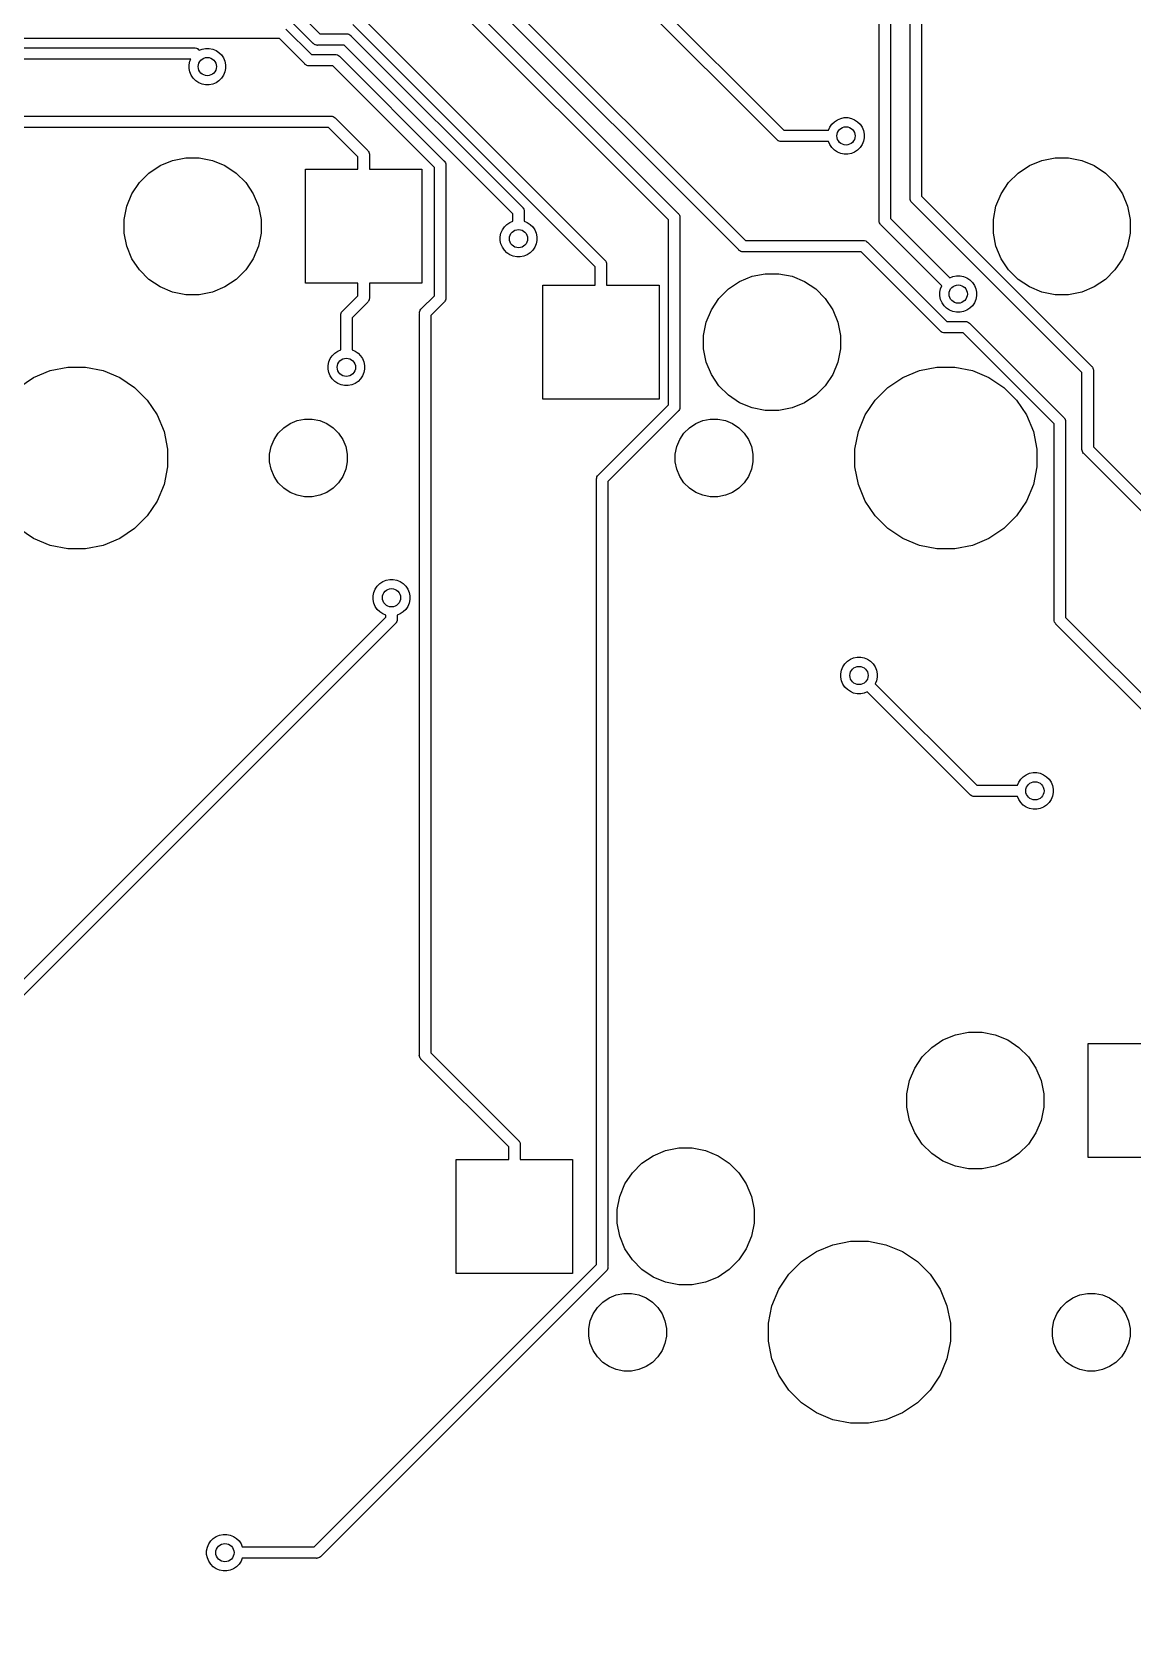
# Model space of a CAD drawing. Extents: x 1.2 to 14.9, y -4.9 to -0.3.
# Drawn here: x 8.467 to 9.416, y -4.755 to -3.367 of the extents above; entities that cross this region are included whole.
import ezdxf

# ---------------------------------------------------------------- set-up
doc = ezdxf.new("R2010")
doc.units = 0
doc.header["$MEASUREMENT"] = 0
doc.layers.add('BLACK', color=7, linetype='CONTINUOUS')

msp = doc.modelspace()

# ---------------------------------------------------------------- linework, layer by layer
at = {"layer": 'BLACK', "linetype": 'CONTINUOUS'}
for p, q in [((9.07629, -3.55547), (8.53105, -3.01023)), ((8.53928, -3.00454), (9.08198, -3.54724)), ((8.77224, -3.27211), (9.02379, -3.52366)), ((9.01556, -3.52935), (8.76655, -3.28034)), ((8.65689, -3.31097), (8.71488, -3.36896)), ((8.7092, -3.37719), (8.65121, -3.3192)), ((8.99159, -3.32862), (9.11505, -3.45208)), ((9.10936, -3.46031), (8.98463, -3.33558)), ((9.19746, -3.53005), (9.19746, -3.33291)), ((9.20731, -3.33111), (9.20731, -3.52825)), ((9.22406, -3.5107), (9.22406, -3.33442)), ((9.2339, -3.33263), (9.2339, -3.50891)), ((8.74903, -3.35255), (8.96067, -3.56419)), ((8.6856, -3.36475), (8.70754, -3.38669)), ((8.71488, -3.36896), (8.73768, -3.36896)), ((8.73768, -3.36896), (8.73792, -3.36894)), ((8.73792, -3.36894), (8.73816, -3.36896)), ((8.73816, -3.36896), (8.73816, -3.36896)), ((8.73816, -3.36896), (8.73889, -3.36903)), ((8.73889, -3.36903), (8.73981, -3.36931)), ((8.73981, -3.36931), (8.74067, -3.36977)), ((8.74067, -3.36977), (8.74142, -3.37039)), ((8.74142, -3.37039), (8.74157, -3.37057)), ((8.74157, -3.37057), (8.88957, -3.51857)), ((8.95244, -3.56988), (8.74334, -3.36078)), ((7.52627, -3.38087), (8.60616, -3.38087)), ((8.67991, -3.37298), (7.61797, -3.37298)), ((8.60616, -3.38087), (8.6064, -3.38085)), ((8.6064, -3.38085), (8.60664, -3.38087)), ((8.60664, -3.38087), (8.60664, -3.38087)), ((8.60664, -3.38087), (8.60737, -3.38094)), ((8.60737, -3.38094), (8.60829, -3.38122)), ((8.60829, -3.38122), (8.60915, -3.38168)), ((8.60915, -3.38168), (8.6099, -3.38229)), ((8.6099, -3.38229), (8.61005, -3.38248)), ((8.61005, -3.38248), (8.61064, -3.38307)), ((8.61064, -3.38307), (8.61318, -3.38202)), ((8.61318, -3.38202), (8.61622, -3.38142)), ((8.61622, -3.38142), (8.61933, -3.38142)), ((8.61933, -3.38142), (8.62237, -3.38202)), ((8.62237, -3.38202), (8.62524, -3.38321)), ((8.62524, -3.38321), (8.62781, -3.38493)), ((8.62781, -3.38493), (8.63001, -3.38713)), ((8.70185, -3.39492), (8.67991, -3.37298)), ((8.70935, -3.37738), (8.7092, -3.37719)), ((8.70954, -3.37753), (8.70935, -3.37738)), ((8.7101, -3.37799), (8.70954, -3.37753)), ((8.71077, -3.37835), (8.7101, -3.37799)), ((8.71095, -3.37845), (8.71077, -3.37835)), ((8.71188, -3.37873), (8.71095, -3.37845)), ((8.7126, -3.3788), (8.71188, -3.37873)), ((8.71261, -3.3788), (8.7126, -3.3788)), ((8.71285, -3.37883), (8.71261, -3.3788)), ((8.71309, -3.3788), (8.71285, -3.37883)), ((8.73588, -3.3788), (8.71309, -3.3788)), ((8.88133, -3.52426), (8.73588, -3.3788)), ((8.6034, -3.39071), (7.52807, -3.39071)), ((8.60203, -3.39561), (8.60263, -3.39257)), ((8.60203, -3.39872), (8.60203, -3.39561)), ((8.60263, -3.40176), (8.60203, -3.39872)), ((8.60263, -3.39257), (8.6034, -3.39071)), ((8.63001, -3.38713), (8.63173, -3.38971)), ((8.63173, -3.38971), (8.63292, -3.39257)), ((8.63292, -3.39257), (8.63352, -3.39561)), ((8.63352, -3.39872), (8.63292, -3.40176)), ((8.63352, -3.39561), (8.63352, -3.39872)), ((8.702, -3.39511), (8.70185, -3.39492)), ((8.70219, -3.39526), (8.702, -3.39511)), ((8.70275, -3.39572), (8.70219, -3.39526)), ((8.70219, -3.39526), (8.70219, -3.39526)), ((8.70345, -3.39609), (8.70275, -3.39572)), ((8.70361, -3.39618), (8.70345, -3.39609)), ((8.70454, -3.39646), (8.70361, -3.39618)), ((8.70526, -3.39653), (8.70454, -3.39646)), ((8.7055, -3.39656), (8.70526, -3.39653)), ((8.70526, -3.39653), (8.70526, -3.39653)), ((8.70574, -3.39653), (8.7055, -3.39656)), ((8.72603, -3.39653), (8.70574, -3.39653)), ((8.70754, -3.38669), (8.72783, -3.38669)), ((8.8137, -3.4842), (8.72603, -3.39653)), ((8.72783, -3.38669), (8.72807, -3.38667)), ((8.72807, -3.38667), (8.72831, -3.38669)), ((8.72831, -3.38669), (8.72831, -3.38669)), ((8.72831, -3.38669), (8.72903, -3.38676)), ((8.72903, -3.38676), (8.72996, -3.38704)), ((8.72996, -3.38704), (8.73081, -3.3875)), ((8.73081, -3.3875), (8.73156, -3.38811)), ((8.73156, -3.38811), (8.73172, -3.3883)), ((8.73172, -3.3883), (8.82193, -3.47851)), ((8.60382, -3.40462), (8.60263, -3.40176)), ((8.60554, -3.4072), (8.60382, -3.40462)), ((8.60774, -3.4094), (8.60554, -3.4072)), ((8.61032, -3.41112), (8.60774, -3.4094)), ((8.61318, -3.41231), (8.61032, -3.41112)), ((8.61622, -3.41291), (8.61318, -3.41231)), ((8.61933, -3.41291), (8.61622, -3.41291)), ((8.62237, -3.41231), (8.61933, -3.41291)), ((8.62524, -3.41112), (8.62237, -3.41231)), ((8.62781, -3.4094), (8.62524, -3.41112)), ((8.63001, -3.4072), (8.62781, -3.4094)), ((8.63173, -3.40462), (8.63001, -3.4072)), ((8.63292, -3.40176), (8.63173, -3.40462)), ((8.43985, -3.43989), (8.72423, -3.43989)), ((8.72423, -3.43989), (8.72447, -3.43987)), ((8.72447, -3.43987), (8.72471, -3.43989)), ((8.72471, -3.43989), (8.72471, -3.43989)), ((8.72471, -3.43989), (8.72544, -3.43996)), ((8.72544, -3.43996), (8.72636, -3.44025)), ((8.72636, -3.44025), (8.72722, -3.4407)), ((8.72722, -3.4407), (8.72797, -3.44132)), ((8.72797, -3.44132), (8.72812, -3.44151)), ((9.16423, -3.44186), (9.16727, -3.44126)), ((9.16727, -3.44126), (9.17037, -3.44126)), ((9.17037, -3.44126), (9.17342, -3.44186)), ((8.72243, -3.44974), (8.43805, -3.44974)), ((8.74772, -3.47502), (8.72243, -3.44974)), ((8.72812, -3.44151), (8.75595, -3.46933)), ((9.11505, -3.45208), (9.15382, -3.45208)), ((9.15382, -3.45208), (9.15487, -3.44954)), ((9.15487, -3.44954), (9.15659, -3.44697)), ((9.15659, -3.44697), (9.15878, -3.44477)), ((9.15878, -3.44477), (9.16136, -3.44305)), ((9.16136, -3.44305), (9.16423, -3.44186)), ((9.17342, -3.44186), (9.17628, -3.44305)), ((9.17628, -3.44305), (9.17886, -3.44477)), ((9.17886, -3.44477), (9.18106, -3.44697)), ((9.18106, -3.44697), (9.18278, -3.44954)), ((9.18278, -3.44954), (9.18397, -3.45241)), ((9.18397, -3.45241), (9.18457, -3.45545)), ((9.10952, -3.4605), (9.10936, -3.46031)), ((9.1097, -3.46065), (9.10952, -3.4605)), ((9.11026, -3.46112), (9.1097, -3.46065)), ((9.11067, -3.46133), (9.11026, -3.46112)), ((9.11112, -3.46157), (9.11067, -3.46133)), ((9.11205, -3.46185), (9.11112, -3.46157)), ((9.11277, -3.46193), (9.11205, -3.46185)), ((9.11301, -3.46195), (9.11277, -3.46193)), ((9.11277, -3.46193), (9.11277, -3.46193)), ((9.11325, -3.46193), (9.11301, -3.46195)), ((9.15382, -3.46193), (9.11325, -3.46193)), ((9.15487, -3.46446), (9.15382, -3.46193)), ((9.15659, -3.46704), (9.15487, -3.46446)), ((9.15878, -3.46924), (9.15659, -3.46704)), ((9.18106, -3.46704), (9.17886, -3.46924)), ((9.18278, -3.46446), (9.18106, -3.46704)), ((9.18397, -3.4616), (9.18278, -3.46446)), ((9.18457, -3.45856), (9.18397, -3.4616)), ((9.18457, -3.45545), (9.18457, -3.45856)), ((8.56735, -3.48913), (8.57703, -3.48267)), ((8.57703, -3.48267), (8.58777, -3.47821)), ((8.58777, -3.47821), (8.59918, -3.47594)), ((8.59918, -3.47594), (8.61082, -3.47594)), ((8.61082, -3.47594), (8.62223, -3.47821)), ((8.62223, -3.47821), (8.63297, -3.48267)), ((8.63297, -3.48267), (8.64265, -3.48913)), ((8.74772, -3.48579), (8.74772, -3.47502)), ((8.75595, -3.46933), (8.75613, -3.46948)), ((8.75613, -3.46948), (8.75629, -3.46967)), ((8.75629, -3.46967), (8.75629, -3.46967)), ((8.75629, -3.46967), (8.7566, -3.47005)), ((8.7566, -3.47005), (8.75675, -3.47023)), ((8.75675, -3.47023), (8.75721, -3.47109)), ((8.75721, -3.47109), (8.75749, -3.47202)), ((8.75749, -3.47202), (8.75756, -3.47274)), ((8.75756, -3.47274), (8.75756, -3.47274)), ((8.75756, -3.47274), (8.75758, -3.47298)), ((8.75758, -3.47298), (8.75756, -3.47322)), ((8.75756, -3.47322), (8.75756, -3.48579)), ((8.82193, -3.47851), (8.82211, -3.47866)), ((8.82211, -3.47866), (8.82227, -3.47885)), ((8.82227, -3.47885), (8.82227, -3.47885)), ((8.82227, -3.47885), (8.82244, -3.47906)), ((8.82244, -3.47906), (8.82273, -3.47941)), ((8.82273, -3.47941), (8.82319, -3.48027)), ((8.82319, -3.48027), (8.82347, -3.4812)), ((8.82347, -3.4812), (8.82354, -3.48192)), ((8.82354, -3.48192), (8.82354, -3.48192)), ((8.82354, -3.48192), (8.82356, -3.48216)), ((8.82356, -3.48216), (8.82354, -3.4824)), ((8.82354, -3.4824), (8.82354, -3.59679)), ((9.16136, -3.47096), (9.15878, -3.46924)), ((9.16423, -3.47215), (9.16136, -3.47096)), ((9.16727, -3.47275), (9.16423, -3.47215)), ((9.17037, -3.47275), (9.16727, -3.47275)), ((9.17342, -3.47215), (9.17037, -3.47275)), ((9.17628, -3.47096), (9.17342, -3.47215)), ((9.17886, -3.46924), (9.17628, -3.47096)), ((9.31735, -3.48913), (9.32703, -3.48267)), ((9.32703, -3.48267), (9.33777, -3.47821)), ((9.33777, -3.47821), (9.34918, -3.47594)), ((9.34918, -3.47594), (9.36082, -3.47594)), ((9.36082, -3.47594), (9.37223, -3.47821)), ((9.37223, -3.47821), (9.38297, -3.48267)), ((9.38297, -3.48267), (9.39265, -3.48913)), ((8.55913, -3.49735), (8.56735, -3.48913)), ((8.64265, -3.48913), (8.65087, -3.49735)), ((8.70244, -3.58421), (8.70244, -3.48579)), ((8.70244, -3.48579), (8.74772, -3.48579)), ((8.75756, -3.48579), (8.80283, -3.48579)), ((8.80283, -3.48579), (8.80283, -3.58421)), ((8.8137, -3.59499), (8.8137, -3.4842)), ((9.30913, -3.49735), (9.31735, -3.48913)), ((9.39265, -3.48913), (9.40087, -3.49735)), ((8.54821, -3.51777), (8.55267, -3.50703)), ((8.55267, -3.50703), (8.55913, -3.49735)), ((8.65087, -3.49735), (8.65733, -3.50703)), ((8.65733, -3.50703), (8.66179, -3.51777)), ((9.22403, -3.51094), (9.22406, -3.5107)), ((9.2339, -3.50891), (9.38061, -3.65562)), ((9.29821, -3.51777), (9.30267, -3.50703)), ((9.30267, -3.50703), (9.30913, -3.49735)), ((9.40087, -3.49735), (9.40733, -3.50703)), ((9.40733, -3.50703), (9.41179, -3.51777)), ((8.54594, -3.52918), (8.54821, -3.51777)), ((8.66179, -3.51777), (8.66406, -3.52918)), ((8.88133, -3.53064), (8.88133, -3.52426)), ((8.88957, -3.51857), (8.88975, -3.51872)), ((8.88975, -3.51872), (8.88991, -3.51891)), ((8.88991, -3.51891), (8.88991, -3.51891)), ((8.88991, -3.51891), (8.89029, -3.51937)), ((8.89029, -3.51937), (8.89037, -3.51947)), ((8.89037, -3.51947), (8.89082, -3.52032)), ((8.89082, -3.52032), (8.89111, -3.52125)), ((8.89111, -3.52125), (8.89118, -3.52198)), ((8.89118, -3.52198), (8.89118, -3.52198)), ((8.89118, -3.52198), (8.8912, -3.52222)), ((8.8912, -3.52222), (8.89118, -3.52246)), ((8.89118, -3.52246), (8.89118, -3.53064)), ((9.02379, -3.52366), (9.02398, -3.52382)), ((9.02398, -3.52382), (9.02413, -3.52401)), ((9.02413, -3.52401), (9.02459, -3.52457)), ((9.02459, -3.52457), (9.0248, -3.52496)), ((9.22406, -3.51119), (9.22403, -3.51094)), ((9.22413, -3.51191), (9.22406, -3.51119)), ((9.22406, -3.51119), (9.22406, -3.51119)), ((9.22441, -3.51284), (9.22413, -3.51191)), ((9.22486, -3.51369), (9.22441, -3.51284)), ((9.22548, -3.51444), (9.22486, -3.51369)), ((9.22567, -3.5146), (9.22548, -3.51444)), ((9.37238, -3.66131), (9.22567, -3.5146)), ((9.29594, -3.52918), (9.29821, -3.51777)), ((9.41179, -3.51777), (9.41406, -3.52918)), ((8.54594, -3.54082), (8.54594, -3.52918)), ((8.66406, -3.52918), (8.66406, -3.54082)), ((8.87111, -3.54106), (8.8723, -3.53819)), ((8.8723, -3.53819), (8.87402, -3.53561)), ((8.87402, -3.53561), (8.87622, -3.53342)), ((8.87622, -3.53342), (8.8788, -3.53169)), ((8.8788, -3.53169), (8.88133, -3.53064)), ((8.89118, -3.53064), (8.89372, -3.53169)), ((8.89372, -3.53169), (8.89629, -3.53342)), ((8.89629, -3.53342), (8.89849, -3.53561)), ((8.89849, -3.53561), (8.90021, -3.53819)), ((8.90021, -3.53819), (8.9014, -3.54106)), ((9.01556, -3.68923), (9.01556, -3.52935)), ((9.0248, -3.52496), (9.02505, -3.52542)), ((9.02505, -3.52542), (9.02533, -3.52635)), ((9.02533, -3.52635), (9.0254, -3.52707)), ((9.0254, -3.52707), (9.0254, -3.52707)), ((9.0254, -3.52707), (9.02543, -3.52731)), ((9.02543, -3.52731), (9.0254, -3.52756)), ((9.0254, -3.52756), (9.0254, -3.69103)), ((9.19744, -3.53029), (9.19746, -3.53005)), ((9.19754, -3.53125), (9.19744, -3.53029)), ((9.19782, -3.53218), (9.19754, -3.53125)), ((9.19827, -3.53303), (9.19782, -3.53218)), ((9.19859, -3.53342), (9.19827, -3.53303)), ((9.19889, -3.53378), (9.19859, -3.53342)), ((9.19908, -3.53394), (9.19889, -3.53378)), ((9.25153, -3.5864), (9.19908, -3.53394)), ((9.20731, -3.52825), (9.25849, -3.57944)), ((9.29594, -3.54082), (9.29594, -3.52918)), ((9.41406, -3.52918), (9.41406, -3.54082)), ((8.54821, -3.55223), (8.54594, -3.54082)), ((8.55267, -3.56297), (8.54821, -3.55223)), ((8.66179, -3.55223), (8.65733, -3.56297)), ((8.66406, -3.54082), (8.66179, -3.55223)), ((8.87051, -3.5441), (8.87111, -3.54106)), ((8.87051, -3.5472), (8.87051, -3.5441)), ((8.87111, -3.55024), (8.87051, -3.5472)), ((8.8723, -3.55311), (8.87111, -3.55024)), ((8.9014, -3.55024), (8.90021, -3.55311)), ((8.9014, -3.54106), (8.902, -3.5441)), ((8.902, -3.5472), (8.9014, -3.55024)), ((8.902, -3.5441), (8.902, -3.5472)), ((9.08198, -3.54724), (9.18364, -3.54724)), ((9.18364, -3.54724), (9.18389, -3.54722)), ((9.18389, -3.54722), (9.18413, -3.54724)), ((9.18413, -3.54724), (9.18413, -3.54724)), ((9.18413, -3.54724), (9.18485, -3.54732)), ((9.18485, -3.54732), (9.18578, -3.5476)), ((9.18578, -3.5476), (9.18663, -3.54805)), ((9.18663, -3.54805), (9.18738, -3.54867)), ((9.18738, -3.54867), (9.18755, -3.54888)), ((9.18755, -3.54888), (9.25584, -3.61716)), ((9.29821, -3.55223), (9.29594, -3.54082)), ((9.30267, -3.56297), (9.29821, -3.55223)), ((9.41179, -3.55223), (9.40733, -3.56297)), ((9.41406, -3.54082), (9.41179, -3.55223)), ((8.55913, -3.57265), (8.55267, -3.56297)), ((8.65733, -3.56297), (8.65087, -3.57265)), ((8.87402, -3.55569), (8.8723, -3.55311)), ((8.87622, -3.55788), (8.87402, -3.55569)), ((8.8788, -3.55961), (8.87622, -3.55788)), ((8.88166, -3.56079), (8.8788, -3.55961)), ((8.8847, -3.5614), (8.88166, -3.56079)), ((8.88781, -3.5614), (8.8847, -3.5614)), ((8.89085, -3.56079), (8.88781, -3.5614)), ((8.89372, -3.55961), (8.89085, -3.56079)), ((8.89629, -3.55788), (8.89372, -3.55961)), ((8.89849, -3.55569), (8.89629, -3.55788)), ((8.90021, -3.55311), (8.89849, -3.55569)), ((8.96067, -3.56419), (8.96086, -3.56435)), ((8.96086, -3.56435), (8.96101, -3.56453)), ((8.96101, -3.56453), (8.96101, -3.56453)), ((8.96101, -3.56453), (8.96147, -3.5651)), ((8.96147, -3.5651), (8.96186, -3.56583)), ((8.96186, -3.56583), (8.96193, -3.56595)), ((8.96193, -3.56595), (8.96221, -3.56688)), ((9.07644, -3.55566), (9.07629, -3.55547)), ((9.07663, -3.55582), (9.07644, -3.55566)), ((9.07719, -3.55628), (9.07663, -3.55582)), ((9.07804, -3.55673), (9.07719, -3.55628)), ((9.07897, -3.55702), (9.07804, -3.55673)), ((9.07804, -3.55673), (9.07804, -3.55673)), ((9.0797, -3.55709), (9.07897, -3.55702)), ((9.07994, -3.55711), (9.0797, -3.55709)), ((9.0797, -3.55709), (9.0797, -3.55709)), ((9.08018, -3.55709), (9.07994, -3.55711)), ((9.18184, -3.55709), (9.08018, -3.55709)), ((9.25015, -3.62539), (9.18184, -3.55709)), ((9.30913, -3.57265), (9.30267, -3.56297)), ((9.40733, -3.56297), (9.40087, -3.57265)), ((8.56735, -3.58087), (8.55913, -3.57265)), ((8.65087, -3.57265), (8.64265, -3.58087)), ((8.95244, -3.58579), (8.95244, -3.56988)), ((8.96221, -3.56688), (8.96228, -3.5676)), ((8.96228, -3.5676), (8.96228, -3.5676)), ((8.96228, -3.5676), (8.96231, -3.56784)), ((8.96231, -3.56784), (8.96228, -3.56808)), ((8.96228, -3.56808), (8.96228, -3.58579)), ((9.07703, -3.58267), (9.08777, -3.57821)), ((9.08777, -3.57821), (9.09918, -3.57594)), ((9.09918, -3.57594), (9.11082, -3.57594)), ((9.11082, -3.57594), (9.12223, -3.57821)), ((9.12223, -3.57821), (9.13297, -3.58267)), ((9.25849, -3.57944), (9.26103, -3.57838)), ((9.26103, -3.57838), (9.26407, -3.57778)), ((9.26407, -3.57778), (9.26718, -3.57778)), ((9.26718, -3.57778), (9.27022, -3.57838)), ((9.27022, -3.57838), (9.27309, -3.57957)), ((9.27309, -3.57957), (9.27566, -3.5813)), ((9.31735, -3.58087), (9.30913, -3.57265)), ((9.40087, -3.57265), (9.39265, -3.58087)), ((8.57703, -3.58733), (8.56735, -3.58087)), ((8.58777, -3.59179), (8.57703, -3.58733)), ((8.59918, -3.59406), (8.58777, -3.59179)), ((8.61082, -3.59406), (8.59918, -3.59406)), ((8.62223, -3.59179), (8.61082, -3.59406)), ((8.63297, -3.58733), (8.62223, -3.59179)), ((8.64265, -3.58087), (8.63297, -3.58733)), ((8.74772, -3.58421), (8.70244, -3.58421)), ((8.74772, -3.59498), (8.74772, -3.58421)), ((8.80283, -3.58421), (8.75756, -3.58421)), ((8.75756, -3.58421), (8.75756, -3.59678)), ((8.90717, -3.68421), (8.90717, -3.58579)), ((8.90717, -3.58579), (8.95244, -3.58579)), ((8.96228, -3.58579), (9.00756, -3.58579)), ((9.00756, -3.58579), (9.00756, -3.68421)), ((9.05913, -3.59735), (9.06735, -3.58913)), ((9.06735, -3.58913), (9.07703, -3.58267)), ((9.13297, -3.58267), (9.14265, -3.58913)), ((9.14265, -3.58913), (9.15087, -3.59735)), ((9.24988, -3.59198), (9.25048, -3.58893)), ((9.24988, -3.59508), (9.24988, -3.59198)), ((9.25048, -3.58893), (9.25153, -3.5864)), ((9.27566, -3.5813), (9.27786, -3.58349)), ((9.27786, -3.58349), (9.27958, -3.58607)), ((9.27958, -3.58607), (9.28077, -3.58893)), ((9.28077, -3.58893), (9.28137, -3.59198)), ((9.28137, -3.59198), (9.28137, -3.59508)), ((9.32703, -3.58733), (9.31735, -3.58087)), ((9.33777, -3.59179), (9.32703, -3.58733)), ((9.34918, -3.59406), (9.33777, -3.59179)), ((9.36082, -3.59406), (9.34918, -3.59406)), ((9.37223, -3.59179), (9.36082, -3.59406)), ((9.38297, -3.58733), (9.37223, -3.59179)), ((9.39265, -3.58087), (9.38297, -3.58733)), ((8.73443, -3.60827), (8.74772, -3.59498)), ((8.75595, -3.60067), (8.74266, -3.61396)), ((8.75613, -3.60052), (8.75595, -3.60067)), ((8.75654, -3.60002), (8.75613, -3.60052)), ((8.75675, -3.59977), (8.75654, -3.60002)), ((8.75721, -3.59891), (8.75675, -3.59977)), ((8.75726, -3.59874), (8.75721, -3.59891)), ((8.75749, -3.59798), (8.75726, -3.59874)), ((8.75756, -3.59726), (8.75749, -3.59798)), ((8.75756, -3.59678), (8.75758, -3.59702)), ((8.75758, -3.59702), (8.75756, -3.59726)), ((8.75756, -3.59726), (8.75756, -3.59726)), ((8.80102, -3.60817), (8.80148, -3.60731)), ((8.80148, -3.60731), (8.80209, -3.60656)), ((8.80209, -3.60656), (8.80228, -3.60641)), ((8.80228, -3.60641), (8.8137, -3.59499)), ((8.82193, -3.60068), (8.81051, -3.6121)), ((8.82211, -3.60053), (8.82193, -3.60068)), ((8.82227, -3.60034), (8.82211, -3.60053)), ((8.82273, -3.59978), (8.82227, -3.60034)), ((8.82227, -3.60034), (8.82227, -3.60034)), ((8.82274, -3.59977), (8.82273, -3.59978)), ((8.82319, -3.59892), (8.82274, -3.59977)), ((8.82347, -3.598), (8.82319, -3.59892)), ((8.82354, -3.59727), (8.82347, -3.598)), ((8.82354, -3.59679), (8.82356, -3.59703)), ((8.82356, -3.59703), (8.82354, -3.59727)), ((8.82354, -3.59727), (8.82354, -3.59727)), ((9.04821, -3.61777), (9.05267, -3.60703)), ((9.05267, -3.60703), (9.05913, -3.59735)), ((9.15087, -3.59735), (9.15733, -3.60703)), ((9.15733, -3.60703), (9.16179, -3.61777)), ((9.25048, -3.59812), (9.24988, -3.59508)), ((9.25167, -3.60099), (9.25048, -3.59812)), ((9.25339, -3.60357), (9.25167, -3.60099)), ((9.25559, -3.60576), (9.25339, -3.60357)), ((9.25817, -3.60748), (9.25559, -3.60576)), ((9.26103, -3.60867), (9.25817, -3.60748)), ((9.27309, -3.60748), (9.27022, -3.60867)), ((9.27566, -3.60576), (9.27309, -3.60748)), ((9.27786, -3.60357), (9.27566, -3.60576)), ((9.27958, -3.60099), (9.27786, -3.60357)), ((9.28077, -3.59812), (9.27958, -3.60099)), ((9.28137, -3.59508), (9.28077, -3.59812)), ((8.73279, -3.61192), (8.73284, -3.61146)), ((8.73282, -3.61216), (8.73279, -3.61192)), ((8.73281, -3.64173), (8.73282, -3.61216)), ((8.73284, -3.61146), (8.73289, -3.61096)), ((8.73289, -3.61096), (8.73294, -3.61078)), ((8.73294, -3.61078), (8.73317, -3.61003)), ((8.73317, -3.61003), (8.73362, -3.60917)), ((8.73362, -3.60917), (8.73409, -3.60861)), ((8.73409, -3.60861), (8.73424, -3.60842)), ((8.73409, -3.60861), (8.73409, -3.60861)), ((8.73424, -3.60842), (8.73443, -3.60827)), ((8.74266, -3.61396), (8.74266, -3.64173)), ((8.80065, -3.61006), (8.80067, -3.60982)), ((8.80067, -3.6103), (8.80065, -3.61006)), ((8.80067, -3.60982), (8.80074, -3.60909)), ((8.80067, -3.60982), (8.80067, -3.60982)), ((8.80067, -4.25018), (8.80067, -3.6103)), ((8.80074, -3.60909), (8.80102, -3.60817)), ((8.81051, -3.6121), (8.81051, -4.24838)), ((9.04594, -3.62918), (9.04821, -3.61777)), ((9.16179, -3.61777), (9.16406, -3.62918)), ((9.25584, -3.61716), (9.27159, -3.61716)), ((9.26407, -3.60928), (9.26103, -3.60867)), ((9.26718, -3.60928), (9.26407, -3.60928)), ((9.27022, -3.60867), (9.26718, -3.60928)), ((9.27159, -3.61716), (9.27183, -3.61714)), ((9.27183, -3.61714), (9.27208, -3.61716)), ((9.27208, -3.61716), (9.27208, -3.61716)), ((9.27208, -3.61716), (9.2728, -3.61723)), ((9.2728, -3.61723), (9.27373, -3.61751)), ((9.27373, -3.61751), (9.27458, -3.61797)), ((9.27458, -3.61797), (9.27533, -3.61859)), ((9.27533, -3.61859), (9.27549, -3.61877)), ((9.27549, -3.61877), (9.35661, -3.6999)), ((9.04594, -3.64082), (9.04594, -3.62918)), ((9.16406, -3.62918), (9.16406, -3.64082)), ((9.2503, -3.62558), (9.25015, -3.62539)), ((9.25049, -3.62573), (9.2503, -3.62558)), ((9.25077, -3.62596), (9.25049, -3.62573)), ((9.25049, -3.62573), (9.25049, -3.62573)), ((9.25105, -3.62619), (9.25077, -3.62596)), ((9.25191, -3.62665), (9.25105, -3.62619)), ((9.25283, -3.62693), (9.25191, -3.62665)), ((9.25356, -3.627), (9.25283, -3.62693)), ((9.2538, -3.62703), (9.25356, -3.627)), ((9.25356, -3.627), (9.25356, -3.627)), ((9.25404, -3.627), (9.2538, -3.62703)), ((9.2698, -3.627), (9.25404, -3.627)), ((9.34838, -3.70559), (9.2698, -3.627)), ((8.72259, -3.65215), (8.72378, -3.64928)), ((8.72378, -3.64928), (8.7255, -3.6467)), ((8.7255, -3.6467), (8.7277, -3.64451)), ((8.7277, -3.64451), (8.73028, -3.64278)), ((8.73028, -3.64278), (8.73281, -3.64173)), ((8.74266, -3.64173), (8.7452, -3.64278)), ((8.7452, -3.64278), (8.74777, -3.64451)), ((8.74777, -3.64451), (8.74997, -3.6467)), ((8.74997, -3.6467), (8.75169, -3.64928)), ((8.75169, -3.64928), (8.75288, -3.65215)), ((9.04821, -3.65223), (9.04594, -3.64082)), ((9.16406, -3.64082), (9.16179, -3.65223)), ((8.46782, -3.66543), (8.4821, -3.65952)), ((8.4821, -3.65952), (8.49727, -3.6565)), ((8.49727, -3.6565), (8.51273, -3.6565)), ((8.51273, -3.6565), (8.5279, -3.65952)), ((8.5279, -3.65952), (8.54218, -3.66543)), ((8.72199, -3.65519), (8.72259, -3.65215)), ((8.72199, -3.65829), (8.72199, -3.65519)), ((8.72259, -3.66133), (8.72199, -3.65829)), ((8.72378, -3.6642), (8.72259, -3.66133)), ((8.75288, -3.66133), (8.75169, -3.6642)), ((8.75288, -3.65215), (8.75348, -3.65519)), ((8.75348, -3.65829), (8.75288, -3.66133)), ((8.75348, -3.65519), (8.75348, -3.65829)), ((9.05267, -3.66297), (9.04821, -3.65223)), ((9.05913, -3.67265), (9.05267, -3.66297)), ((9.15733, -3.66297), (9.15087, -3.67265)), ((9.16179, -3.65223), (9.15733, -3.66297)), ((9.21782, -3.66543), (9.2321, -3.65952)), ((9.2321, -3.65952), (9.24727, -3.6565)), ((9.24727, -3.6565), (9.26273, -3.6565)), ((9.26273, -3.6565), (9.2779, -3.65952)), ((9.2779, -3.65952), (9.29218, -3.66543)), ((9.37238, -3.72731), (9.37238, -3.66131)), ((9.38061, -3.65562), (9.3808, -3.65577)), ((9.3808, -3.65577), (9.38095, -3.65596)), ((9.38095, -3.65596), (9.38095, -3.65596)), ((9.38095, -3.65596), (9.38141, -3.65652)), ((9.38141, -3.65652), (9.38171, -3.65709)), ((9.38171, -3.65709), (9.38187, -3.65738)), ((9.38187, -3.65738), (9.38215, -3.6583)), ((9.38215, -3.6583), (9.38222, -3.65903)), ((9.38222, -3.65903), (9.38222, -3.65903)), ((9.38222, -3.65903), (9.38224, -3.65927)), ((9.38224, -3.65927), (9.38222, -3.65951)), ((9.38222, -3.65951), (9.38222, -3.72551)), ((8.45496, -3.67403), (8.46782, -3.66543)), ((8.54218, -3.66543), (8.55504, -3.67403)), ((8.55504, -3.67403), (8.56597, -3.68496)), ((8.7255, -3.66678), (8.72378, -3.6642)), ((8.7277, -3.66897), (8.7255, -3.66678)), ((8.73028, -3.6707), (8.7277, -3.66897)), ((8.73314, -3.67188), (8.73028, -3.6707)), ((8.73619, -3.67249), (8.73314, -3.67188)), ((8.73929, -3.67249), (8.73619, -3.67249)), ((8.74233, -3.67188), (8.73929, -3.67249)), ((8.7452, -3.6707), (8.74233, -3.67188)), ((8.74777, -3.66897), (8.7452, -3.6707)), ((8.74997, -3.66678), (8.74777, -3.66897)), ((8.75169, -3.6642), (8.74997, -3.66678)), ((9.06735, -3.68087), (9.05913, -3.67265)), ((9.15087, -3.67265), (9.14265, -3.68087)), ((9.19403, -3.68496), (9.20496, -3.67403)), ((9.20496, -3.67403), (9.21782, -3.66543)), ((9.29218, -3.66543), (9.30504, -3.67403)), ((9.30504, -3.67403), (9.31597, -3.68496)), ((8.56597, -3.68496), (8.57457, -3.69782)), ((9.00756, -3.68421), (8.90717, -3.68421)), ((8.95522, -3.74957), (9.01556, -3.68923)), ((9.0254, -3.69103), (9.02543, -3.69127)), ((9.07703, -3.68733), (9.06735, -3.68087)), ((9.08777, -3.69179), (9.07703, -3.68733)), ((9.13297, -3.68733), (9.12223, -3.69179)), ((9.14265, -3.68087), (9.13297, -3.68733)), ((9.18543, -3.69782), (9.19403, -3.68496)), ((9.31597, -3.68496), (9.32457, -3.69782)), ((8.57457, -3.69782), (8.58048, -3.7121)), ((8.68913, -3.70531), (8.69523, -3.70279)), ((8.69523, -3.70279), (8.7017, -3.7015)), ((8.7017, -3.7015), (8.7083, -3.7015)), ((8.7083, -3.7015), (8.71477, -3.70279)), ((8.71477, -3.70279), (8.72087, -3.70531)), ((9.02379, -3.69492), (8.96345, -3.75526)), ((9.02398, -3.69477), (9.02379, -3.69492)), ((9.02413, -3.69458), (9.02398, -3.69477)), ((9.02454, -3.69408), (9.02413, -3.69458)), ((9.02413, -3.69458), (9.02413, -3.69458)), ((9.02459, -3.69402), (9.02454, -3.69408)), ((9.02505, -3.69316), (9.02459, -3.69402)), ((9.02533, -3.69224), (9.02505, -3.69316)), ((9.0254, -3.69151), (9.02533, -3.69224)), ((9.02543, -3.69127), (9.0254, -3.69151)), ((9.0254, -3.69151), (9.0254, -3.69151)), ((9.03913, -3.70531), (9.04523, -3.70279)), ((9.04523, -3.70279), (9.0517, -3.7015)), ((9.0517, -3.7015), (9.0583, -3.7015)), ((9.0583, -3.7015), (9.06477, -3.70279)), ((9.06477, -3.70279), (9.07087, -3.70531)), ((9.09918, -3.69406), (9.08777, -3.69179)), ((9.11082, -3.69406), (9.09918, -3.69406)), ((9.12223, -3.69179), (9.11082, -3.69406)), ((9.17952, -3.7121), (9.18543, -3.69782)), ((9.32457, -3.69782), (9.33048, -3.7121)), ((9.35661, -3.6999), (9.3568, -3.70005)), ((9.3568, -3.70005), (9.35695, -3.70024)), ((9.35695, -3.70024), (9.35741, -3.7008)), ((9.35741, -3.7008), (9.35753, -3.70101)), ((9.35753, -3.70101), (9.35787, -3.70165)), ((9.35787, -3.70165), (9.35815, -3.70258)), ((9.35815, -3.70258), (9.35822, -3.70331)), ((9.35822, -3.70331), (9.35822, -3.70331)), ((9.35822, -3.70331), (9.35824, -3.70355)), ((9.35824, -3.70355), (9.35822, -3.70379)), ((9.35822, -3.70379), (9.35822, -3.87265)), ((8.58048, -3.7121), (8.5835, -3.72727)), ((8.67531, -3.71913), (8.67898, -3.71365)), ((8.67898, -3.71365), (8.68365, -3.70898)), ((8.68365, -3.70898), (8.68913, -3.70531)), ((8.72087, -3.70531), (8.72635, -3.70898)), ((8.72635, -3.70898), (8.73102, -3.71365)), ((8.73102, -3.71365), (8.73469, -3.71913)), ((9.02531, -3.71913), (9.02898, -3.71365)), ((9.02898, -3.71365), (9.03364, -3.70898)), ((9.03364, -3.70898), (9.03913, -3.70531)), ((9.07087, -3.70531), (9.07635, -3.70898)), ((9.07635, -3.70898), (9.08102, -3.71365)), ((9.08102, -3.71365), (9.08469, -3.71913)), ((9.1765, -3.72727), (9.17952, -3.7121)), ((9.33048, -3.7121), (9.3335, -3.72727)), ((9.34838, -3.87445), (9.34838, -3.70559)), ((8.5835, -3.72727), (8.5835, -3.74273)), ((8.6715, -3.7317), (8.67279, -3.72523)), ((8.6715, -3.7383), (8.6715, -3.7317)), ((8.67279, -3.72523), (8.67531, -3.71913)), ((8.73469, -3.71913), (8.73721, -3.72523)), ((8.73721, -3.72523), (8.7385, -3.7317)), ((8.7385, -3.7317), (8.7385, -3.7383)), ((9.0215, -3.7317), (9.02279, -3.72523)), ((9.0215, -3.7383), (9.0215, -3.7317)), ((9.02279, -3.72523), (9.02531, -3.71913)), ((9.08469, -3.71913), (9.08721, -3.72523)), ((9.08721, -3.72523), (9.0885, -3.7317)), ((9.0885, -3.7317), (9.0885, -3.7383)), ((9.1765, -3.74273), (9.1765, -3.72727)), ((9.3335, -3.72727), (9.3335, -3.74273)), ((9.37235, -3.72755), (9.37238, -3.72731)), ((9.37238, -3.72779), (9.37235, -3.72755)), ((9.37245, -3.72851), (9.37238, -3.72779)), ((9.37238, -3.72779), (9.37238, -3.72779)), ((9.37273, -3.72944), (9.37245, -3.72851)), ((9.37319, -3.73029), (9.37273, -3.72944)), ((9.3738, -3.73104), (9.37319, -3.73029)), ((9.37399, -3.7312), (9.3738, -3.73104)), ((9.81783, -4.17504), (9.37399, -3.7312)), ((9.38222, -3.72551), (9.82606, -4.16935)), ((8.5835, -3.74273), (8.58048, -3.7579)), ((8.67279, -3.74477), (8.6715, -3.7383)), ((8.67531, -3.75087), (8.67279, -3.74477)), ((8.73721, -3.74477), (8.73469, -3.75087)), ((8.7385, -3.7383), (8.73721, -3.74477)), ((9.02279, -3.74477), (9.0215, -3.7383)), ((9.02531, -3.75087), (9.02279, -3.74477)), ((9.08721, -3.74477), (9.08469, -3.75087)), ((9.0885, -3.7383), (9.08721, -3.74477)), ((9.17952, -3.7579), (9.1765, -3.74273)), ((9.3335, -3.74273), (9.33048, -3.7579)), ((8.58048, -3.7579), (8.57457, -3.77218)), ((8.67898, -3.75636), (8.67531, -3.75087)), ((8.68365, -3.76102), (8.67898, -3.75636)), ((8.73102, -3.75636), (8.72635, -3.76102)), ((8.73469, -3.75087), (8.73102, -3.75636)), ((8.95358, -3.75322), (8.95361, -3.75298)), ((8.95361, -3.75347), (8.95358, -3.75322)), ((8.95361, -3.75298), (8.95368, -3.75226)), ((8.95361, -3.75298), (8.95361, -3.75298)), ((8.95361, -4.43119), (8.95361, -3.75347)), ((8.95368, -3.75226), (8.95396, -3.75133)), ((8.95396, -3.75133), (8.95442, -3.75048)), ((8.95442, -3.75048), (8.95503, -3.74973)), ((8.95503, -3.74973), (8.95522, -3.74957)), ((8.96345, -3.75526), (8.96345, -4.43298)), ((9.02898, -3.75636), (9.02531, -3.75087)), ((9.03364, -3.76102), (9.02898, -3.75636)), ((9.08102, -3.75636), (9.07635, -3.76102)), ((9.08469, -3.75087), (9.08102, -3.75636)), ((9.18543, -3.77218), (9.17952, -3.7579)), ((9.33048, -3.7579), (9.32457, -3.77218)), ((8.57457, -3.77218), (8.56597, -3.78504)), ((8.68913, -3.76469), (8.68365, -3.76102)), ((8.69523, -3.76721), (8.68913, -3.76469)), ((8.7017, -3.7685), (8.69523, -3.76721)), ((8.7083, -3.7685), (8.7017, -3.7685)), ((8.71477, -3.76721), (8.7083, -3.7685)), ((8.72087, -3.76469), (8.71477, -3.76721)), ((8.72635, -3.76102), (8.72087, -3.76469)), ((9.03913, -3.76469), (9.03364, -3.76102)), ((9.04523, -3.76721), (9.03913, -3.76469)), ((9.0517, -3.7685), (9.04523, -3.76721)), ((9.0583, -3.7685), (9.0517, -3.7685)), ((9.06477, -3.76721), (9.0583, -3.7685)), ((9.07087, -3.76469), (9.06477, -3.76721)), ((9.07635, -3.76102), (9.07087, -3.76469)), ((9.19403, -3.78504), (9.18543, -3.77218)), ((9.32457, -3.77218), (9.31597, -3.78504)), ((8.56597, -3.78504), (8.55504, -3.79597)), ((9.20496, -3.79597), (9.19403, -3.78504)), ((9.31597, -3.78504), (9.30504, -3.79597)), ((8.46782, -3.80457), (8.45496, -3.79597)), ((8.55504, -3.79597), (8.54218, -3.80457)), ((9.21782, -3.80457), (9.20496, -3.79597)), ((9.30504, -3.79597), (9.29218, -3.80457)), ((8.4821, -3.81048), (8.46782, -3.80457)), ((8.49727, -3.8135), (8.4821, -3.81048)), ((8.51273, -3.8135), (8.49727, -3.8135)), ((8.5279, -3.81048), (8.51273, -3.8135)), ((8.54218, -3.80457), (8.5279, -3.81048)), ((9.2321, -3.81048), (9.21782, -3.80457)), ((9.24727, -3.8135), (9.2321, -3.81048)), ((9.26273, -3.8135), (9.24727, -3.8135)), ((9.2779, -3.81048), (9.26273, -3.8135)), ((9.29218, -3.80457), (9.2779, -3.81048)), ((8.76442, -3.84563), (8.76661, -3.84344)), ((8.76661, -3.84344), (8.76919, -3.84171)), ((8.76919, -3.84171), (8.77206, -3.84053)), ((8.77206, -3.84053), (8.7751, -3.83992)), ((8.7751, -3.83992), (8.7782, -3.83992)), ((8.7782, -3.83992), (8.78125, -3.84053)), ((8.78125, -3.84053), (8.78411, -3.84171)), ((8.78411, -3.84171), (8.78669, -3.84344)), ((8.78669, -3.84344), (8.78889, -3.84563)), ((8.76091, -3.85412), (8.76151, -3.85108)), ((8.76091, -3.85722), (8.76091, -3.85412)), ((8.76151, -3.86026), (8.76091, -3.85722)), ((8.76151, -3.85108), (8.7627, -3.84821)), ((8.7627, -3.84821), (8.76442, -3.84563)), ((8.78889, -3.84563), (8.79061, -3.84821)), ((8.79061, -3.84821), (8.7918, -3.85108)), ((8.7918, -3.85108), (8.7924, -3.85412)), ((8.7924, -3.85722), (8.7918, -3.86026)), ((8.7924, -3.85412), (8.7924, -3.85722)), ((8.7627, -3.86313), (8.76151, -3.86026)), ((8.76442, -3.86571), (8.7627, -3.86313)), ((8.76661, -3.8679), (8.76442, -3.86571)), ((8.76919, -3.86963), (8.76661, -3.8679)), ((8.77173, -3.87068), (8.76919, -3.86963)), ((8.77173, -3.87227), (8.77173, -3.87068)), ((8.78411, -3.86963), (8.78157, -3.87068)), ((8.78157, -3.87068), (8.78157, -3.87407)), ((8.78669, -3.8679), (8.78411, -3.86963)), ((8.78889, -3.86571), (8.78669, -3.8679)), ((8.79061, -3.86313), (8.78889, -3.86571)), ((8.7918, -3.86026), (8.79061, -3.86313)), ((7.89711, -4.7469), (8.77173, -3.87227)), ((8.77996, -3.87796), (7.9028, -4.75513)), ((8.78015, -3.87781), (8.77996, -3.87796)), ((8.78054, -3.87733), (8.78015, -3.87781)), ((8.78077, -3.87706), (8.78054, -3.87733)), ((8.78122, -3.8762), (8.78077, -3.87706)), ((8.7815, -3.87528), (8.78122, -3.8762)), ((8.78122, -3.8762), (8.78122, -3.8762)), ((8.78157, -3.87455), (8.7815, -3.87528)), ((8.78157, -3.87407), (8.7816, -3.87431)), ((8.7816, -3.87431), (8.78157, -3.87455)), ((8.78157, -3.87455), (8.78157, -3.87455)), ((9.34835, -3.87469), (9.34838, -3.87445)), ((9.34845, -3.87565), (9.34835, -3.87469)), ((9.34873, -3.87658), (9.34845, -3.87565)), ((9.34919, -3.87744), (9.34873, -3.87658)), ((9.34965, -3.878), (9.34919, -3.87744)), ((9.3498, -3.87819), (9.34965, -3.878)), ((9.34999, -3.87834), (9.3498, -3.87819)), ((9.77279, -4.30114), (9.34999, -3.87834)), ((9.35822, -3.87265), (9.77975, -4.29418)), ((9.16606, -3.91527), (9.16778, -3.91269)), ((9.16778, -3.91269), (9.16997, -3.9105)), ((9.16997, -3.9105), (9.17255, -3.90878)), ((9.17255, -3.90878), (9.17542, -3.90759)), ((9.17542, -3.90759), (9.17846, -3.90698)), ((9.17846, -3.90698), (9.18156, -3.90698)), ((9.18156, -3.90698), (9.18461, -3.90759)), ((9.18461, -3.90759), (9.18747, -3.90878)), ((9.18747, -3.90878), (9.19005, -3.9105)), ((9.19005, -3.9105), (9.19224, -3.91269)), ((9.19224, -3.91269), (9.19397, -3.91527)), ((9.16426, -3.92118), (9.16487, -3.91814)), ((9.16426, -3.92428), (9.16426, -3.92118)), ((9.16487, -3.92733), (9.16426, -3.92428)), ((9.16487, -3.91814), (9.16606, -3.91527)), ((9.19397, -3.91527), (9.19515, -3.91814)), ((9.19515, -3.91814), (9.19576, -3.92118)), ((9.19576, -3.92428), (9.19515, -3.92733)), ((9.19576, -3.92118), (9.19576, -3.92428)), ((9.16606, -3.93019), (9.16487, -3.92733)), ((9.16778, -3.93277), (9.16606, -3.93019)), ((9.16997, -3.93496), (9.16778, -3.93277)), ((9.17255, -3.93669), (9.16997, -3.93496)), ((9.17542, -3.93788), (9.17255, -3.93669)), ((9.17846, -3.93848), (9.17542, -3.93788)), ((9.18156, -3.93848), (9.17846, -3.93848)), ((9.18461, -3.93788), (9.18156, -3.93848)), ((9.18714, -3.93682), (9.18461, -3.93788)), ((9.27594, -4.02562), (9.18714, -3.93682)), ((9.19515, -3.92733), (9.1941, -3.92986)), ((9.1941, -3.92986), (9.28163, -4.01739)), ((9.31957, -4.01228), (9.32176, -4.01008)), ((9.32176, -4.01008), (9.32434, -4.00836)), ((9.32434, -4.00836), (9.32721, -4.00717)), ((9.32721, -4.00717), (9.33025, -4.00657)), ((9.33025, -4.00657), (9.33335, -4.00657)), ((9.33335, -4.00657), (9.3364, -4.00717)), ((9.3364, -4.00717), (9.33926, -4.00836)), ((9.33926, -4.00836), (9.34184, -4.01008)), ((9.34184, -4.01008), (9.34404, -4.01228)), ((9.28163, -4.01739), (9.3168, -4.01739)), ((9.3168, -4.01739), (9.31785, -4.01486)), ((9.31785, -4.01486), (9.31957, -4.01228)), ((9.34404, -4.01228), (9.34576, -4.01486)), ((9.34576, -4.01486), (9.34695, -4.01772)), ((9.34695, -4.01772), (9.34755, -4.02076)), ((9.34755, -4.02387), (9.34695, -4.02691)), ((9.34755, -4.02076), (9.34755, -4.02387)), ((9.2761, -4.02581), (9.27594, -4.02562)), ((9.27629, -4.02597), (9.2761, -4.02581)), ((9.27685, -4.02643), (9.27629, -4.02597)), ((9.27763, -4.02685), (9.27685, -4.02643)), ((9.2777, -4.02688), (9.27763, -4.02685)), ((9.27863, -4.02717), (9.2777, -4.02688)), ((9.27935, -4.02724), (9.27863, -4.02717)), ((9.27959, -4.02726), (9.27935, -4.02724)), ((9.27935, -4.02724), (9.27935, -4.02724)), ((9.27984, -4.02724), (9.27959, -4.02726)), ((9.3168, -4.02724), (9.27984, -4.02724)), ((9.31785, -4.02977), (9.3168, -4.02724)), ((9.31957, -4.03235), (9.31785, -4.02977)), ((9.32176, -4.03455), (9.31957, -4.03235)), ((9.32434, -4.03627), (9.32176, -4.03455)), ((9.32721, -4.03746), (9.32434, -4.03627)), ((9.33025, -4.03806), (9.32721, -4.03746)), ((9.33335, -4.03806), (9.33025, -4.03806)), ((9.3364, -4.03746), (9.33335, -4.03806)), ((9.33926, -4.03627), (9.3364, -4.03746)), ((9.34184, -4.03455), (9.33926, -4.03627)), ((9.34404, -4.03235), (9.34184, -4.03455)), ((9.34576, -4.02977), (9.34404, -4.03235)), ((9.34695, -4.02691), (9.34576, -4.02977)), ((9.26317, -4.23282), (9.27458, -4.23055)), ((9.27458, -4.23055), (9.28621, -4.23055)), ((9.28621, -4.23055), (9.29762, -4.23282)), ((9.23452, -4.25196), (9.24275, -4.24374)), ((9.24275, -4.24374), (9.25242, -4.23727)), ((9.25242, -4.23727), (9.26317, -4.23282)), ((9.29762, -4.23282), (9.30837, -4.23727)), ((9.30837, -4.23727), (9.31804, -4.24374)), ((9.31804, -4.24374), (9.32626, -4.25196)), ((9.37783, -4.33882), (9.37783, -4.24039)), ((9.37783, -4.24039), (9.47823, -4.24039)), ((8.80065, -4.25042), (8.80067, -4.25018)), ((8.80074, -4.25139), (8.80065, -4.25042)), ((8.80102, -4.25231), (8.80074, -4.25139)), ((8.80148, -4.25317), (8.80102, -4.25231)), ((8.80194, -4.25373), (8.80148, -4.25317)), ((8.80209, -4.25392), (8.80194, -4.25373)), ((8.80228, -4.25407), (8.80209, -4.25392)), ((8.87783, -4.32963), (8.80228, -4.25407)), ((8.81051, -4.24838), (8.88607, -4.32394)), ((9.22806, -4.26163), (9.23452, -4.25196)), ((9.32626, -4.25196), (9.33273, -4.26163)), ((9.22134, -4.28379), (9.22361, -4.27238)), ((9.22361, -4.27238), (9.22806, -4.26163)), ((9.33273, -4.26163), (9.33718, -4.27238)), ((9.33718, -4.27238), (9.33945, -4.28379)), ((9.22134, -4.29542), (9.22134, -4.28379)), ((9.33945, -4.28379), (9.33945, -4.29542)), ((9.22361, -4.30683), (9.22134, -4.29542)), ((9.33945, -4.29542), (9.33718, -4.30683)), ((9.22806, -4.31758), (9.22361, -4.30683)), ((9.33718, -4.30683), (9.33273, -4.31758)), ((8.88607, -4.32394), (8.88625, -4.32409)), ((8.88625, -4.32409), (8.88641, -4.32428)), ((8.88641, -4.32428), (8.88641, -4.32428)), ((8.88641, -4.32428), (8.88673, -4.32467)), ((8.88673, -4.32467), (8.88687, -4.32484)), ((8.88687, -4.32484), (8.88732, -4.32569)), ((8.88732, -4.32569), (8.88761, -4.32662)), ((8.88761, -4.32662), (8.88768, -4.32735)), ((8.88768, -4.32735), (8.88768, -4.32735)), ((8.88768, -4.32735), (8.8877, -4.32759)), ((8.8877, -4.32759), (8.88768, -4.32783)), ((8.88768, -4.32783), (8.88768, -4.34039)), ((9.23452, -4.32725), (9.22806, -4.31758)), ((9.24275, -4.33548), (9.23452, -4.32725)), ((9.32626, -4.32725), (9.31804, -4.33548)), ((9.33273, -4.31758), (9.32626, -4.32725)), ((8.83256, -4.43882), (8.83256, -4.34039)), ((8.83256, -4.34039), (8.87783, -4.34039)), ((8.87783, -4.34039), (8.87783, -4.32963)), ((8.88768, -4.34039), (8.93295, -4.34039)), ((8.93295, -4.34039), (8.93295, -4.43882)), ((8.99275, -4.34374), (9.00242, -4.33727)), ((9.00242, -4.33727), (9.01317, -4.33282)), ((9.01317, -4.33282), (9.02458, -4.33055)), ((9.02458, -4.33055), (9.03621, -4.33055)), ((9.03621, -4.33055), (9.04762, -4.33282)), ((9.04762, -4.33282), (9.05837, -4.33727)), ((9.05837, -4.33727), (9.06804, -4.34374)), ((9.25242, -4.34194), (9.24275, -4.33548)), ((9.26317, -4.34639), (9.25242, -4.34194)), ((9.30837, -4.34194), (9.29762, -4.34639)), ((9.31804, -4.33548), (9.30837, -4.34194)), ((9.42311, -4.33882), (9.37783, -4.33882)), ((8.97806, -4.36163), (8.98452, -4.35196)), ((8.98452, -4.35196), (8.99275, -4.34374)), ((9.06804, -4.34374), (9.07626, -4.35196)), ((9.07626, -4.35196), (9.08273, -4.36163)), ((9.27458, -4.34866), (9.26317, -4.34639)), ((9.28621, -4.34866), (9.27458, -4.34866)), ((9.29762, -4.34639), (9.28621, -4.34866)), ((8.97361, -4.37238), (8.97806, -4.36163)), ((9.08273, -4.36163), (9.08718, -4.37238)), ((8.97134, -4.38379), (8.97361, -4.37238)), ((8.97134, -4.39542), (8.97134, -4.38379)), ((9.08718, -4.37238), (9.08945, -4.38379)), ((9.08945, -4.38379), (9.08945, -4.39542)), ((8.97361, -4.40683), (8.97134, -4.39542)), ((9.08945, -4.39542), (9.08718, -4.40683)), ((8.97806, -4.41758), (8.97361, -4.40683)), ((9.08718, -4.40683), (9.08273, -4.41758)), ((9.1575, -4.41412), (9.17266, -4.41111)), ((9.17266, -4.41111), (9.18813, -4.41111)), ((9.18813, -4.41111), (9.20329, -4.41412)), ((8.98452, -4.42725), (8.97806, -4.41758)), ((9.08273, -4.41758), (9.07626, -4.42725)), ((9.13035, -4.42863), (9.14321, -4.42004)), ((9.14321, -4.42004), (9.1575, -4.41412)), ((9.20329, -4.41412), (9.21758, -4.42004)), ((9.21758, -4.42004), (9.23043, -4.42863)), ((8.70987, -4.67492), (8.95361, -4.43119)), ((8.96184, -4.43687), (8.71556, -4.68315)), ((8.93295, -4.43882), (8.83256, -4.43882)), ((8.96202, -4.43672), (8.96184, -4.43687)), ((8.96218, -4.43653), (8.96202, -4.43672)), ((8.96264, -4.43597), (8.96218, -4.43653)), ((8.96218, -4.43653), (8.96218, -4.43653)), ((8.9631, -4.43512), (8.96264, -4.43597)), ((8.96317, -4.43488), (8.9631, -4.43512)), ((8.96338, -4.43419), (8.96317, -4.43488)), ((8.96345, -4.43347), (8.96338, -4.43419)), ((8.96345, -4.43298), (8.96347, -4.43322)), ((8.96347, -4.43322), (8.96345, -4.43347)), ((8.96345, -4.43347), (8.96345, -4.43347)), ((8.99275, -4.43548), (8.98452, -4.42725)), ((9.00242, -4.44194), (8.99275, -4.43548)), ((9.06804, -4.43548), (9.05837, -4.44194)), ((9.07626, -4.42725), (9.06804, -4.43548)), ((9.11083, -4.45242), (9.11942, -4.43957)), ((9.11942, -4.43957), (9.13035, -4.42863)), ((9.23043, -4.42863), (9.24137, -4.43957)), ((9.24137, -4.43957), (9.24996, -4.45242)), ((9.01317, -4.44639), (9.00242, -4.44194)), ((9.02458, -4.44866), (9.01317, -4.44639)), ((9.03621, -4.44866), (9.02458, -4.44866)), ((9.04762, -4.44639), (9.03621, -4.44866)), ((9.05837, -4.44194), (9.04762, -4.44639)), ((9.10491, -4.46671), (9.11083, -4.45242)), ((9.24996, -4.45242), (9.25588, -4.46671)), ((8.95071, -4.47374), (8.95437, -4.46825)), ((8.95437, -4.46825), (8.95904, -4.46359)), ((8.95904, -4.46359), (8.96453, -4.45992)), ((8.96453, -4.45992), (8.97062, -4.45739)), ((8.97062, -4.45739), (8.97709, -4.45611)), ((8.97709, -4.45611), (8.98369, -4.45611)), ((8.98369, -4.45611), (8.99017, -4.45739)), ((8.99017, -4.45739), (8.99626, -4.45992)), ((8.99626, -4.45992), (9.00175, -4.46359)), ((9.00175, -4.46359), (9.00641, -4.46825)), ((9.00641, -4.46825), (9.01008, -4.47374)), ((9.10189, -4.48187), (9.10491, -4.46671)), ((9.25588, -4.46671), (9.25889, -4.48187)), ((9.35071, -4.47374), (9.35437, -4.46825)), ((9.35437, -4.46825), (9.35904, -4.46359)), ((9.35904, -4.46359), (9.36453, -4.45992)), ((9.36453, -4.45992), (9.37062, -4.45739)), ((9.37062, -4.45739), (9.37709, -4.45611)), ((9.37709, -4.45611), (9.38369, -4.45611)), ((9.38369, -4.45611), (9.39017, -4.45739)), ((9.39017, -4.45739), (9.39626, -4.45992)), ((9.39626, -4.45992), (9.40175, -4.46359)), ((9.40175, -4.46359), (9.40641, -4.46825)), ((9.40641, -4.46825), (9.41008, -4.47374)), ((8.94689, -4.48631), (8.94818, -4.47983)), ((8.94818, -4.47983), (8.95071, -4.47374)), ((9.01008, -4.47374), (9.01261, -4.47983)), ((9.01261, -4.47983), (9.01389, -4.48631)), ((9.10189, -4.49734), (9.10189, -4.48187)), ((9.25889, -4.48187), (9.25889, -4.49734)), ((9.34689, -4.48631), (9.34818, -4.47983)), ((9.34818, -4.47983), (9.35071, -4.47374)), ((9.41008, -4.47374), (9.41261, -4.47983)), ((9.41261, -4.47983), (9.41389, -4.48631)), ((8.94689, -4.49291), (8.94689, -4.48631)), ((8.94818, -4.49938), (8.94689, -4.49291)), ((9.01389, -4.49291), (9.01261, -4.49938)), ((9.01389, -4.48631), (9.01389, -4.49291)), ((9.34689, -4.49291), (9.34689, -4.48631)), ((9.34818, -4.49938), (9.34689, -4.49291)), ((9.41389, -4.49291), (9.41261, -4.49938)), ((9.41389, -4.48631), (9.41389, -4.49291)), ((8.95071, -4.50547), (8.94818, -4.49938)), ((8.95437, -4.51096), (8.95071, -4.50547)), ((9.01008, -4.50547), (9.00641, -4.51096)), ((9.01261, -4.49938), (9.01008, -4.50547)), ((9.10491, -4.5125), (9.10189, -4.49734)), ((9.25889, -4.49734), (9.25588, -4.5125)), ((9.35071, -4.50547), (9.34818, -4.49938)), ((9.35437, -4.51096), (9.35071, -4.50547)), ((9.41008, -4.50547), (9.40641, -4.51096)), ((9.41261, -4.49938), (9.41008, -4.50547)), ((8.95904, -4.51563), (8.95437, -4.51096)), ((8.96453, -4.51929), (8.95904, -4.51563)), ((8.97062, -4.52182), (8.96453, -4.51929)), ((8.97709, -4.52311), (8.97062, -4.52182)), ((8.98369, -4.52311), (8.97709, -4.52311)), ((8.99017, -4.52182), (8.98369, -4.52311)), ((8.99626, -4.51929), (8.99017, -4.52182)), ((9.00175, -4.51563), (8.99626, -4.51929)), ((9.00641, -4.51096), (9.00175, -4.51563)), ((9.11083, -4.52679), (9.10491, -4.5125)), ((9.25588, -4.5125), (9.24996, -4.52679)), ((9.35904, -4.51563), (9.35437, -4.51096)), ((9.36453, -4.51929), (9.35904, -4.51563)), ((9.37062, -4.52182), (9.36453, -4.51929)), ((9.37709, -4.52311), (9.37062, -4.52182)), ((9.38369, -4.52311), (9.37709, -4.52311)), ((9.39017, -4.52182), (9.38369, -4.52311)), ((9.39626, -4.51929), (9.39017, -4.52182)), ((9.40175, -4.51563), (9.39626, -4.51929)), ((9.40641, -4.51096), (9.40175, -4.51563)), ((9.11942, -4.53965), (9.11083, -4.52679)), ((9.24996, -4.52679), (9.24137, -4.53965)), ((9.13035, -4.55058), (9.11942, -4.53965)), ((9.14321, -4.55917), (9.13035, -4.55058)), ((9.23043, -4.55058), (9.21758, -4.55917)), ((9.24137, -4.53965), (9.23043, -4.55058)), ((9.1575, -4.56509), (9.14321, -4.55917)), ((9.17266, -4.56811), (9.1575, -4.56509)), ((9.20329, -4.56509), (9.18813, -4.56811)), ((9.21758, -4.55917), (9.20329, -4.56509)), ((9.18813, -4.56811), (9.17266, -4.56811)), ((8.61716, -4.6783), (8.61776, -4.67525)), ((8.61776, -4.67525), (8.61895, -4.67239)), ((8.61895, -4.67239), (8.62067, -4.66981)), ((8.62067, -4.66981), (8.62287, -4.66761)), ((8.62287, -4.66761), (8.62545, -4.66589)), ((8.62545, -4.66589), (8.62831, -4.6647)), ((8.62831, -4.6647), (8.63135, -4.6641)), ((8.63135, -4.6641), (8.63446, -4.6641)), ((8.63446, -4.6641), (8.6375, -4.6647)), ((8.6375, -4.6647), (8.64036, -4.66589)), ((8.64036, -4.66589), (8.64294, -4.66761)), ((8.64294, -4.66761), (8.64514, -4.66981)), ((8.64514, -4.66981), (8.64686, -4.67239)), ((8.64686, -4.67239), (8.64791, -4.67492)), ((8.64791, -4.67492), (8.70987, -4.67492)), ((8.61716, -4.6814), (8.61716, -4.6783)), ((8.61776, -4.68444), (8.61716, -4.6814)), ((8.61895, -4.68731), (8.61776, -4.68444)), ((8.62067, -4.68989), (8.61895, -4.68731)), ((8.62287, -4.69208), (8.62067, -4.68989)), ((8.64514, -4.68989), (8.64294, -4.69208)), ((8.64686, -4.68731), (8.64514, -4.68989)), ((8.64791, -4.68476), (8.64686, -4.68731)), ((8.71167, -4.68476), (8.64791, -4.68476)), ((8.71191, -4.68479), (8.71167, -4.68476)), ((8.71215, -4.68476), (8.71191, -4.68479)), ((8.71287, -4.68469), (8.71215, -4.68476)), ((8.71215, -4.68476), (8.71215, -4.68476)), ((8.7138, -4.68441), (8.71287, -4.68469)), ((8.71466, -4.68395), (8.7138, -4.68441)), ((8.71541, -4.68334), (8.71466, -4.68395)), ((8.71556, -4.68315), (8.71541, -4.68334)), ((8.62545, -4.6938), (8.62287, -4.69208)), ((8.62831, -4.69499), (8.62545, -4.6938)), ((8.63135, -4.69559), (8.62831, -4.69499)), ((8.63446, -4.69559), (8.63135, -4.69559)), ((8.6375, -4.69499), (8.63446, -4.69559)), ((8.64036, -4.6938), (8.6375, -4.69499)), ((8.64294, -4.69208), (8.64036, -4.6938))]:
    msp.add_line(p, q, dxfattribs=at)
at = {"layer": 'BLACK'}
for centre in [(8.61778, -3.39717), (9.16882, -3.457), (8.88626, -3.54565), (9.26563, -3.59353), (8.73774, -3.65674), (8.77665, -3.85567), (9.18001, -3.92273), (9.3318, -4.02231), (8.63291, -4.67985)]:
    msp.add_circle(centre, 0.007874, dxfattribs=at)

doc.saveas('drawing.dxf')
